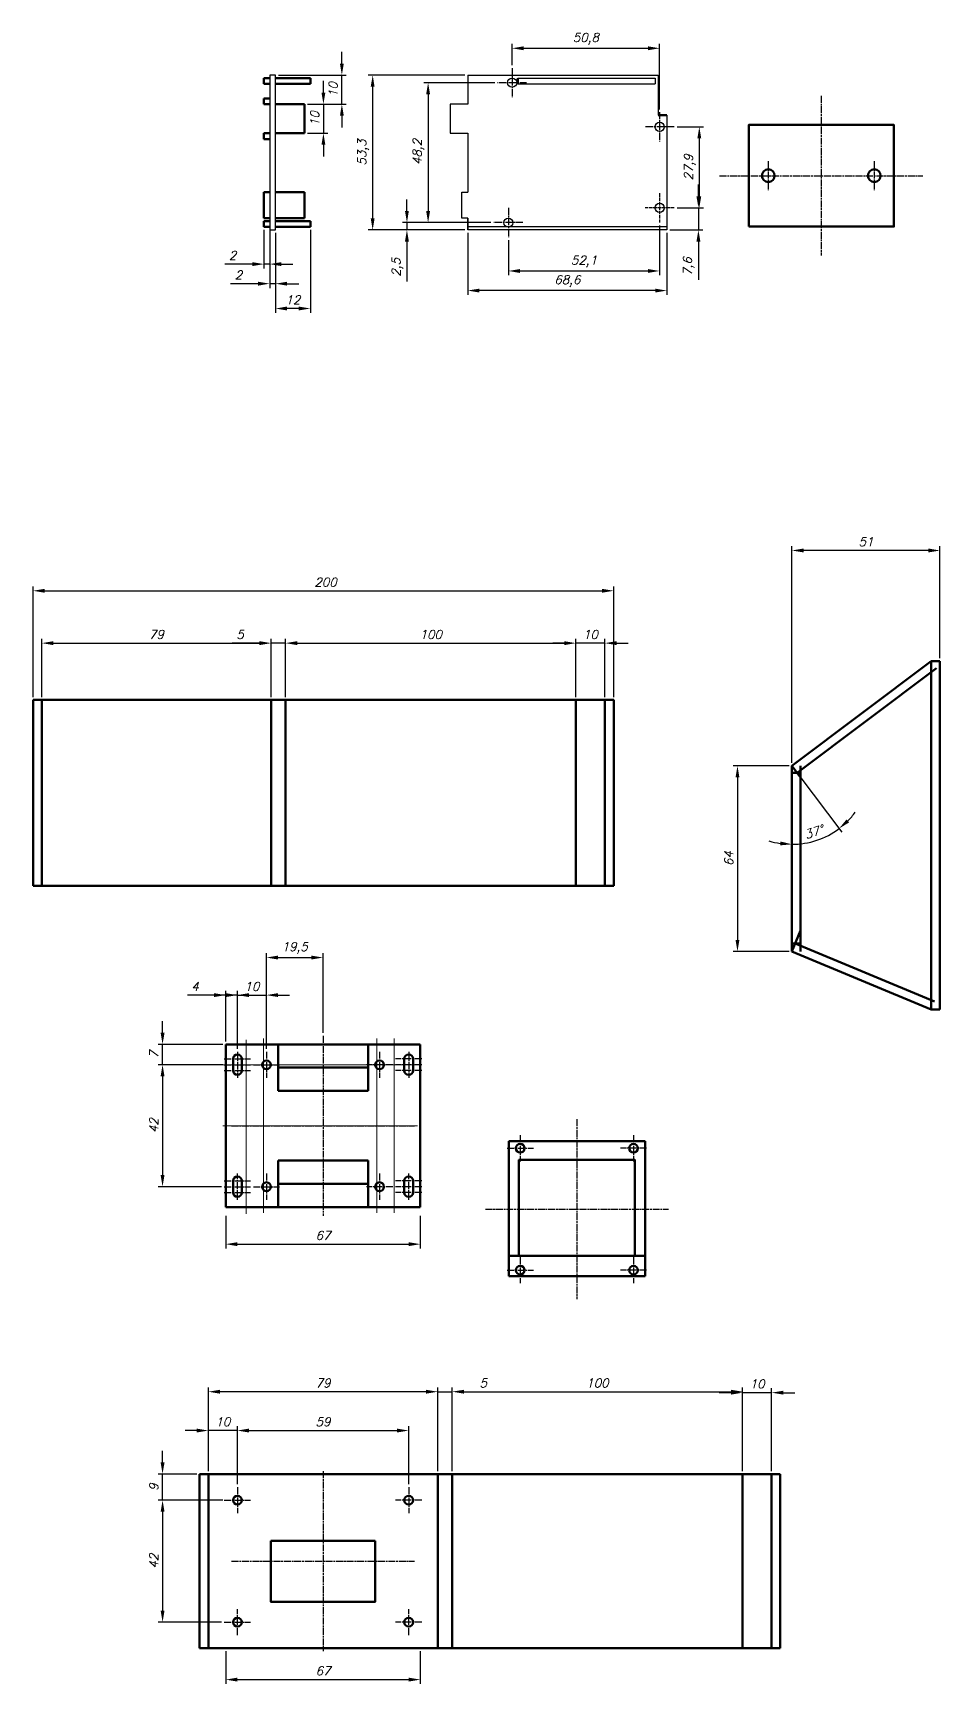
# Model space of a CAD drawing. Header units: millimetres. Extents: x 534 to 1430, y 38 to 664.
# Drawn here: x 534 to 846, y 38 to 606 of the extents above; entities that cross this region are included whole.
import ezdxf

# ---------------------------------------------------------------- set-up
doc = ezdxf.new("R2010")
doc.units = ezdxf.units.MM
doc.header["$LTSCALE"] = 0.1
doc.linetypes.add('ACAD_ISO02W100', pattern=[15, 12, -3])
doc.linetypes.add('ACAD_ISO08W100', pattern=[36, 24, -3, 6, -3])
for name, color, linetype, lineweight in [('ACABADO', 7, 'Continuous', 50), ('AUXILIAR', 4, 'Continuous', 9), ('EJES', 1, 'ACAD_ISO08W100', 25), ('TEXTO', 1, 'Continuous', 35)]:
    doc.layers.add(name, color=color, linetype=linetype, lineweight=lineweight)
doc.layers.add('Guias', color=10, linetype='ACAD_ISO02W100')
doc.styles.add('NORMAL', font='romans.shx', dxfattribs={"oblique": 15})
doc.dimstyles.new('ISO-25', dxfattribs={"dimtxt": 3, "dimasz": 4, "dimexe": 1.5, "dimexo": 1, "dimgap": 1.5, "dimtad": 1, "dimtxsty": 'NORMAL', "dimcen": 0, "dimclrd": 6, "dimclre": 6, "dimclrt": 256, "dimadec": 0, "dimazin": 0, "dimtfac": 1, "dimtmove": 0, "dimatfit": 3, "dimfxl": 1, "dimlwd": 25, "dimlwe": 25, "dimarcsym": 0})

# ---------------------------------------------------------------- blocks, each defined once
blk = doc.blocks.new('*D14')
at = {"layer": 'Defpoints', "color": 0, "transparency": 16777216}
for p in [(683.33, 538.58), (751.93, 538.58), (683.33, 517.68)]:
    blk.add_point(p, dxfattribs=at)
at = {"layer": 'TEXTO', "color": 6, "lineweight": 25, "transparency": 16777216}
for p, q in [((683.33, 537.58), (683.33, 516.18)), ((751.93, 537.58), (751.93, 516.18)), ((747.93, 517.68), (687.33, 517.68))]:
    blk.add_line(p, q, dxfattribs=at)
at = {"layer": 'TEXTO', "color": 6, "transparency": 16777216}
for points in [[(687.33, 518.34), (687.33, 517.01), (683.33, 517.68)], [(747.93, 518.34), (747.93, 517.01), (751.93, 517.68)]]:
    blk.add_solid(points, dxfattribs=at)
at = {"layer": 'TEXTO', "transparency": 16777216, "insert": (717.65, 520.96), "char_height": 3, "attachment_point": 5, "style": 'NORMAL'}
blk.add_mtext('68,6', dxfattribs=at)
blk = doc.blocks.new('*D10')
at = {"layer": 'Defpoints', "color": 0, "transparency": 16777216}
for p in [(754.43, 574.08), (754.43, 546.18), (763.1, 546.18)]:
    blk.add_point(p, dxfattribs=at)
at = {"layer": 'TEXTO', "color": 6, "lineweight": 25, "transparency": 16777216}
for p, q in [((755.43, 574.08), (764.6, 574.08)), ((763.1, 570.08), (763.1, 550.18)), ((755.43, 546.18), (764.6, 546.18))]:
    blk.add_line(p, q, dxfattribs=at)
at = {"layer": 'TEXTO', "color": 6, "transparency": 16777216}
for points in [[(762.44, 570.08), (763.77, 570.08), (763.1, 574.08)], [(762.44, 550.18), (763.77, 550.18), (763.1, 546.18)]]:
    blk.add_solid(points, dxfattribs=at)
at = {"layer": 'TEXTO', "transparency": 16777216, "insert": (759.82, 560.13), "char_height": 3, "attachment_point": 5, "rotation": 90, "style": 'NORMAL'}
blk.add_mtext('27,9', dxfattribs=at)
blk = doc.blocks.new('*D11')
at = {"layer": 'Defpoints', "color": 0, "transparency": 16777216}
for p in [(749.43, 541.08), (697.33, 536.08), (749.43, 524.43)]:
    blk.add_point(p, dxfattribs=at)
at = {"layer": 'TEXTO', "color": 6, "lineweight": 25, "transparency": 16777216}
for p, q in [((697.33, 535.08), (697.33, 522.93)), ((749.43, 540.08), (749.43, 522.93)), ((701.33, 524.43), (745.43, 524.43))]:
    blk.add_line(p, q, dxfattribs=at)
at = {"layer": 'TEXTO', "color": 6, "transparency": 16777216}
for points in [[(701.33, 525.09), (701.33, 523.76), (697.33, 524.43)], [(745.43, 525.09), (745.43, 523.76), (749.43, 524.43)]]:
    blk.add_solid(points, dxfattribs=at)
at = {"layer": 'TEXTO', "transparency": 16777216, "insert": (723.38, 527.71), "char_height": 3, "attachment_point": 5, "style": 'NORMAL'}
blk.add_mtext('52,1', dxfattribs=at)
blk = doc.blocks.new('*D15')
at = {"layer": 'Defpoints', "color": 0, "transparency": 16777216}
for p in [(754.43, 546.18), (751.93, 538.58), (762.79, 538.58)]:
    blk.add_point(p, dxfattribs=at)
at = {"layer": 'TEXTO', "color": 6, "lineweight": 25, "transparency": 16777216}
for p, q in [((762.79, 550.18), (762.79, 554.18)), ((755.43, 546.18), (764.29, 546.18)), ((762.79, 546.18), (762.79, 538.58)), ((752.93, 538.58), (764.29, 538.58)), ((762.79, 534.58), (762.79, 521.32))]:
    blk.add_line(p, q, dxfattribs=at)
at = {"layer": 'TEXTO', "color": 6, "transparency": 16777216}
for points in [[(762.12, 550.18), (763.46, 550.18), (762.79, 546.18)], [(762.12, 534.58), (763.46, 534.58), (762.79, 538.58)]]:
    blk.add_solid(points, dxfattribs=at)
at = {"layer": 'TEXTO', "transparency": 16777216, "insert": (759.51, 525.95), "char_height": 3, "attachment_point": 5, "rotation": 90, "style": 'NORMAL'}
blk.add_mtext('7,6', dxfattribs=at)
blk = doc.blocks.new('*D12')
at = {"layer": 'Defpoints', "color": 0, "transparency": 16777216}
for p in [(749.43, 601.14), (698.63, 594.28), (749.43, 579.08)]:
    blk.add_point(p, dxfattribs=at)
at = {"layer": 'TEXTO', "color": 6, "lineweight": 25, "transparency": 16777216}
for p, q in [((698.63, 595.28), (698.63, 602.64)), ((702.63, 601.14), (745.43, 601.14)), ((749.43, 580.08), (749.43, 602.64))]:
    blk.add_line(p, q, dxfattribs=at)
at = {"layer": 'TEXTO', "color": 6, "transparency": 16777216}
for points in [[(702.63, 601.81), (702.63, 600.47), (698.63, 601.14)], [(745.43, 601.81), (745.43, 600.47), (749.43, 601.14)]]:
    blk.add_solid(points, dxfattribs=at)
at = {"layer": 'TEXTO', "transparency": 16777216, "insert": (724.03, 604.43), "char_height": 3, "attachment_point": 5, "style": 'NORMAL'}
blk.add_mtext('50,8', dxfattribs=at)
blk = doc.blocks.new('*D16')
at = {"layer": 'Defpoints', "color": 0, "transparency": 16777216}
for p in [(650.6, 591.88), (683.33, 591.88), (683.33, 538.58)]:
    blk.add_point(p, dxfattribs=at)
at = {"layer": 'TEXTO', "color": 6, "lineweight": 25, "transparency": 16777216}
for p, q in [((682.33, 591.88), (649.1, 591.88)), ((650.6, 542.58), (650.6, 587.88)), ((682.33, 538.58), (649.1, 538.58))]:
    blk.add_line(p, q, dxfattribs=at)
at = {"layer": 'TEXTO', "color": 6, "transparency": 16777216}
for points in [[(649.93, 587.88), (651.26, 587.88), (650.6, 591.88)], [(649.93, 542.58), (651.26, 542.58), (650.6, 538.58)]]:
    blk.add_solid(points, dxfattribs=at)
at = {"layer": 'TEXTO', "transparency": 16777216, "insert": (647.31, 565.23), "char_height": 3, "attachment_point": 5, "rotation": 90, "style": 'NORMAL'}
blk.add_mtext('53,3', dxfattribs=at)
blk = doc.blocks.new('*D13')
at = {"layer": 'Defpoints', "color": 0, "transparency": 16777216}
for p in [(693.63, 589.28), (669.69, 541.08), (692.33, 541.08)]:
    blk.add_point(p, dxfattribs=at)
at = {"layer": 'TEXTO', "color": 6, "lineweight": 25, "transparency": 16777216}
for p, q in [((692.63, 589.28), (668.19, 589.28)), ((669.69, 585.28), (669.69, 545.08)), ((691.33, 541.08), (668.19, 541.08))]:
    blk.add_line(p, q, dxfattribs=at)
at = {"layer": 'TEXTO', "color": 6, "transparency": 16777216}
for points in [[(669.03, 585.28), (670.36, 585.28), (669.69, 589.28)], [(669.03, 545.08), (670.36, 545.08), (669.69, 541.08)]]:
    blk.add_solid(points, dxfattribs=at)
at = {"layer": 'TEXTO', "transparency": 16777216, "insert": (666.41, 565.41), "char_height": 3, "attachment_point": 5, "rotation": 90, "style": 'NORMAL'}
blk.add_mtext('48,2', dxfattribs=at)
blk = doc.blocks.new('*D17')
at = {"layer": 'Defpoints', "color": 0, "transparency": 16777216}
for p in [(692.33, 541.08), (662.4, 538.58), (683.33, 538.58)]:
    blk.add_point(p, dxfattribs=at)
at = {"layer": 'TEXTO', "color": 6, "lineweight": 25, "transparency": 16777216}
for p, q in [((662.4, 545.08), (662.4, 549.08)), ((691.33, 541.08), (660.9, 541.08)), ((662.4, 541.08), (662.4, 538.58)), ((682.33, 538.58), (660.9, 538.58)), ((662.4, 534.58), (662.4, 520.78))]:
    blk.add_line(p, q, dxfattribs=at)
at = {"layer": 'TEXTO', "color": 6, "transparency": 16777216}
for points in [[(661.73, 545.08), (663.06, 545.08), (662.4, 541.08)], [(661.73, 534.58), (663.06, 534.58), (662.4, 538.58)]]:
    blk.add_solid(points, dxfattribs=at)
at = {"layer": 'TEXTO', "transparency": 16777216, "insert": (659.11, 525.68), "char_height": 3, "attachment_point": 5, "rotation": 90, "style": 'NORMAL'}
blk.add_mtext('2,5', dxfattribs=at)
blk = doc.blocks.new('*D19')
at = {"layer": 'Defpoints', "color": 0, "transparency": 16777216}
for p in [(617.13, 591.88), (639.99, 591.88), (627.13, 581.88)]:
    blk.add_point(p, dxfattribs=at)
at = {"layer": 'TEXTO', "color": 6, "lineweight": 25, "transparency": 16777216}
for p, q in [((639.99, 595.88), (639.99, 599.88)), ((618.13, 591.88), (641.49, 591.88)), ((639.99, 581.88), (639.99, 591.88)), ((628.13, 581.88), (641.49, 581.88)), ((639.99, 577.88), (639.99, 573.88))]:
    blk.add_line(p, q, dxfattribs=at)
at = {"layer": 'TEXTO', "color": 6, "transparency": 16777216}
for points in [[(639.33, 595.88), (640.66, 595.88), (639.99, 591.88)], [(639.33, 577.88), (640.66, 577.88), (639.99, 581.88)]]:
    blk.add_solid(points, dxfattribs=at)
at = {"layer": 'TEXTO', "transparency": 16777216, "insert": (636.99, 586.88), "char_height": 3, "attachment_point": 5, "rotation": 90, "style": 'NORMAL'}
blk.add_mtext('10', dxfattribs=at)
blk = doc.blocks.new('*D20')
at = {"layer": 'Defpoints', "color": 0, "transparency": 16777216}
for p in [(627.13, 581.88), (627.13, 571.88), (633.63, 571.88)]:
    blk.add_point(p, dxfattribs=at)
at = {"layer": 'TEXTO', "color": 6, "lineweight": 25, "transparency": 16777216}
for p, q in [((633.63, 585.88), (633.63, 589.88)), ((628.13, 581.88), (635.13, 581.88)), ((633.63, 581.88), (633.63, 571.88)), ((628.13, 571.88), (635.13, 571.88)), ((633.63, 567.88), (633.63, 563.88))]:
    blk.add_line(p, q, dxfattribs=at)
at = {"layer": 'TEXTO', "color": 6, "transparency": 16777216}
for points in [[(632.97, 585.88), (634.3, 585.88), (633.63, 581.88)], [(632.97, 567.88), (634.3, 567.88), (633.63, 571.88)]]:
    blk.add_solid(points, dxfattribs=at)
at = {"layer": 'TEXTO', "transparency": 16777216, "insert": (630.63, 576.88), "char_height": 3, "attachment_point": 5, "rotation": 90, "style": 'NORMAL'}
blk.add_mtext('10', dxfattribs=at)
blk = doc.blocks.new('*D21')
at = {"layer": 'Defpoints', "color": 0, "transparency": 16777216}
for p in [(617.13, 538.58), (629.13, 539.58), (617.13, 511.5)]:
    blk.add_point(p, dxfattribs=at)
at = {"layer": 'TEXTO', "color": 6, "lineweight": 25, "transparency": 16777216}
for p, q in [((617.13, 537.58), (617.13, 510)), ((629.13, 538.58), (629.13, 510)), ((625.13, 511.5), (621.13, 511.5))]:
    blk.add_line(p, q, dxfattribs=at)
at = {"layer": 'TEXTO', "color": 6, "transparency": 16777216}
for points in [[(621.13, 512.17), (621.13, 510.83), (617.13, 511.5)], [(625.13, 512.17), (625.13, 510.83), (629.13, 511.5)]]:
    blk.add_solid(points, dxfattribs=at)
at = {"layer": 'TEXTO', "transparency": 16777216, "insert": (623.13, 514.5), "char_height": 3, "attachment_point": 5, "style": 'NORMAL'}
blk.add_mtext('12', dxfattribs=at)
blk = doc.blocks.new('*D22')
at = {"layer": 'Defpoints', "color": 0, "transparency": 16777216}
for p in [(615.13, 538.58), (617.13, 538.58), (615.13, 520.05)]:
    blk.add_point(p, dxfattribs=at)
at = {"layer": 'TEXTO', "color": 6, "lineweight": 25, "transparency": 16777216}
for p, q in [((615.13, 537.58), (615.13, 518.55)), ((617.13, 537.58), (617.13, 518.55)), ((611.13, 520.05), (601.63, 520.05)), ((617.13, 520.05), (615.13, 520.05)), ((621.13, 520.05), (625.13, 520.05))]:
    blk.add_line(p, q, dxfattribs=at)
at = {"layer": 'TEXTO', "color": 6, "transparency": 16777216}
for points in [[(611.13, 520.72), (611.13, 519.38), (615.13, 520.05)], [(621.13, 520.72), (621.13, 519.38), (617.13, 520.05)]]:
    blk.add_solid(points, dxfattribs=at)
at = {"layer": 'TEXTO', "transparency": 16777216, "insert": (604.38, 523.05), "char_height": 3, "attachment_point": 5, "style": 'NORMAL'}
blk.add_mtext('2', dxfattribs=at)
blk = doc.blocks.new('*D23')
at = {"layer": 'Defpoints', "color": 0, "transparency": 16777216}
for p in [(613.13, 539.58), (615.13, 539.58), (613.13, 526.79)]:
    blk.add_point(p, dxfattribs=at)
at = {"layer": 'TEXTO', "color": 6, "lineweight": 25, "transparency": 16777216}
for p, q in [((613.13, 538.58), (613.13, 525.29)), ((615.13, 538.58), (615.13, 525.29)), ((609.13, 526.79), (599.63, 526.79)), ((615.13, 526.79), (613.13, 526.79)), ((619.13, 526.79), (623.13, 526.79))]:
    blk.add_line(p, q, dxfattribs=at)
at = {"layer": 'TEXTO', "color": 6, "transparency": 16777216}
for points in [[(609.13, 527.46), (609.13, 526.12), (613.13, 526.79)], [(619.13, 527.46), (619.13, 526.12), (615.13, 526.79)]]:
    blk.add_solid(points, dxfattribs=at)
at = {"layer": 'TEXTO', "transparency": 16777216, "insert": (602.38, 529.79), "char_height": 3, "attachment_point": 5, "style": 'NORMAL'}
blk.add_mtext('2', dxfattribs=at)
blk = doc.blocks.new('*D32')
at = {"layer": 'Defpoints', "color": 0, "transparency": 16777216}
for p in [(733.61, 414.27), (533.61, 376.66), (733.61, 376.66)]:
    blk.add_point(p, dxfattribs=at)
at = {"layer": 'TEXTO', "color": 6, "lineweight": 25, "transparency": 16777216}
for p, q in [((533.61, 377.66), (533.61, 415.77)), ((733.61, 377.66), (733.61, 415.77)), ((537.61, 414.27), (729.61, 414.27))]:
    blk.add_line(p, q, dxfattribs=at)
at = {"layer": 'TEXTO', "color": 6, "transparency": 16777216}
for points in [[(537.61, 414.93), (537.61, 413.6), (533.61, 414.27)], [(729.61, 414.93), (729.61, 413.6), (733.61, 414.27)]]:
    blk.add_solid(points, dxfattribs=at)
at = {"layer": 'TEXTO', "transparency": 16777216, "insert": (634.38, 417.27), "char_height": 3, "attachment_point": 5, "style": 'NORMAL'}
blk.add_mtext('200', dxfattribs=at)
blk = doc.blocks.new('*D39')
at = {"layer": 'Defpoints', "color": 0, "transparency": 16777216}
for p in [(578.23, 258), (600, 258), (599.5, 251)]:
    blk.add_point(p, dxfattribs=at)
at = {"layer": 'TEXTO', "color": 6, "lineweight": 25, "transparency": 16777216}
for p, q in [((578.23, 262), (578.23, 266)), ((599, 258), (576.73, 258)), ((578.23, 251), (578.23, 258)), ((598.5, 251), (576.73, 251)), ((578.23, 247), (578.23, 243))]:
    blk.add_line(p, q, dxfattribs=at)
at = {"layer": 'TEXTO', "color": 6, "transparency": 16777216}
for points in [[(577.56, 262), (578.9, 262), (578.23, 258)], [(577.56, 247), (578.9, 247), (578.23, 251)]]:
    blk.add_solid(points, dxfattribs=at)
at = {"layer": 'TEXTO', "transparency": 16777216, "insert": (575.23, 254.5), "char_height": 3, "attachment_point": 5, "rotation": 90, "style": 'NORMAL'}
blk.add_mtext('7', dxfattribs=at)
blk = doc.blocks.new('*D40')
at = {"layer": 'Defpoints', "color": 0, "transparency": 16777216}
for p in [(600, 274.99), (600, 258), (604, 255.5)]:
    blk.add_point(p, dxfattribs=at)
at = {"layer": 'TEXTO', "color": 6, "lineweight": 25, "transparency": 16777216}
for p, q in [((596, 274.99), (586.86, 274.99)), ((600, 259), (600, 276.49)), ((604, 274.99), (600, 274.99)), ((604, 256.5), (604, 276.49)), ((608, 274.99), (612, 274.99))]:
    blk.add_line(p, q, dxfattribs=at)
at = {"layer": 'TEXTO', "color": 6, "transparency": 16777216}
for points in [[(596, 275.66), (596, 274.33), (600, 274.99)], [(608, 275.66), (608, 274.33), (604, 274.99)]]:
    blk.add_solid(points, dxfattribs=at)
at = {"layer": 'TEXTO', "transparency": 16777216, "insert": (589.43, 277.99), "char_height": 3, "attachment_point": 5, "style": 'NORMAL'}
blk.add_mtext('4', dxfattribs=at)
blk = doc.blocks.new('*D41')
at = {"layer": 'Defpoints', "color": 0, "transparency": 16777216}
for p in [(600, 200), (667, 200), (667, 189.2)]:
    blk.add_point(p, dxfattribs=at)
at = {"layer": 'TEXTO', "color": 6, "lineweight": 25, "transparency": 16777216}
for p, q in [((600, 199), (600, 187.7)), ((667, 199), (667, 187.7)), ((604, 189.2), (663, 189.2))]:
    blk.add_line(p, q, dxfattribs=at)
at = {"layer": 'TEXTO', "color": 6, "transparency": 16777216}
for points in [[(604, 189.87), (604, 188.53), (600, 189.2)], [(663, 189.87), (663, 188.53), (667, 189.2)]]:
    blk.add_solid(points, dxfattribs=at)
at = {"layer": 'TEXTO', "transparency": 16777216, "insert": (633.5, 192.2), "char_height": 3, "attachment_point": 5, "style": 'NORMAL'}
blk.add_mtext('67', dxfattribs=at)
blk = doc.blocks.new('*D42')
at = {"layer": 'Defpoints', "color": 0, "transparency": 16777216}
for p in [(614, 274.99), (604, 255.5), (614, 255.5)]:
    blk.add_point(p, dxfattribs=at)
at = {"layer": 'TEXTO', "color": 6, "lineweight": 25, "transparency": 16777216}
for p, q in [((600, 274.99), (596, 274.99)), ((604, 256.5), (604, 276.49)), ((604, 274.99), (614, 274.99)), ((614, 256.5), (614, 276.49)), ((618, 274.99), (622, 274.99))]:
    blk.add_line(p, q, dxfattribs=at)
at = {"layer": 'TEXTO', "color": 6, "transparency": 16777216}
for points in [[(600, 275.66), (600, 274.33), (604, 274.99)], [(618, 275.66), (618, 274.33), (614, 274.99)]]:
    blk.add_solid(points, dxfattribs=at)
at = {"layer": 'TEXTO', "transparency": 16777216, "insert": (609, 277.99), "char_height": 3, "attachment_point": 5, "style": 'NORMAL'}
blk.add_mtext('10', dxfattribs=at)
blk = doc.blocks.new('*D43')
at = {"layer": 'Defpoints', "color": 0, "transparency": 16777216}
for p in [(633.5, 287.92), (633.5, 261), (614, 255.5)]:
    blk.add_point(p, dxfattribs=at)
at = {"layer": 'TEXTO', "color": 6, "lineweight": 25, "transparency": 16777216}
for p, q in [((614, 256.5), (614, 289.42)), ((618, 287.92), (629.5, 287.92)), ((633.5, 262), (633.5, 289.42))]:
    blk.add_line(p, q, dxfattribs=at)
at = {"layer": 'TEXTO', "color": 6, "transparency": 16777216}
for points in [[(618, 288.59), (618, 287.26), (614, 287.92)], [(629.5, 288.59), (629.5, 287.26), (633.5, 287.92)]]:
    blk.add_solid(points, dxfattribs=at)
at = {"layer": 'TEXTO', "transparency": 16777216, "insert": (623.75, 291.21), "char_height": 3, "attachment_point": 5, "style": 'NORMAL'}
blk.add_mtext('19,5', dxfattribs=at)
blk = doc.blocks.new('*D44')
at = {"layer": 'Defpoints', "color": 0, "transparency": 16777216}
for p in [(600, 251), (578.23, 209), (599.5, 209)]:
    blk.add_point(p, dxfattribs=at)
at = {"layer": 'TEXTO', "color": 6, "lineweight": 25, "transparency": 16777216}
for p, q in [((599, 251), (576.73, 251)), ((578.23, 247), (578.23, 213)), ((598.5, 209), (576.73, 209))]:
    blk.add_line(p, q, dxfattribs=at)
at = {"layer": 'TEXTO', "color": 6, "transparency": 16777216}
for points in [[(577.56, 247), (578.9, 247), (578.23, 251)], [(577.56, 213), (578.9, 213), (578.23, 209)]]:
    blk.add_solid(points, dxfattribs=at)
at = {"layer": 'TEXTO', "transparency": 16777216, "insert": (575.23, 230), "char_height": 3, "attachment_point": 5, "rotation": 90, "style": 'NORMAL'}
blk.add_mtext('42', dxfattribs=at)
blk = doc.blocks.new('*D45')
at = {"layer": 'Defpoints', "color": 0, "transparency": 16777216}
for p in [(578.23, 110), (591, 110), (599.5, 101)]:
    blk.add_point(p, dxfattribs=at)
at = {"layer": 'TEXTO', "color": 6, "lineweight": 25, "transparency": 16777216}
for p, q in [((578.23, 114), (578.23, 118)), ((590, 110), (576.73, 110)), ((578.23, 101), (578.23, 110)), ((598.5, 101), (576.73, 101)), ((578.23, 97), (578.23, 93))]:
    blk.add_line(p, q, dxfattribs=at)
at = {"layer": 'TEXTO', "color": 6, "transparency": 16777216}
for points in [[(577.56, 114), (578.9, 114), (578.23, 110)], [(577.56, 97), (578.9, 97), (578.23, 101)]]:
    blk.add_solid(points, dxfattribs=at)
at = {"layer": 'TEXTO', "transparency": 16777216, "insert": (575.23, 105.5), "char_height": 3, "attachment_point": 5, "rotation": 90, "style": 'NORMAL'}
blk.add_mtext('9', dxfattribs=at)
blk = doc.blocks.new('*D46')
at = {"layer": 'Defpoints', "color": 0, "transparency": 16777216}
for p in [(594, 124.99), (594, 110), (604, 105.5)]:
    blk.add_point(p, dxfattribs=at)
at = {"layer": 'TEXTO', "color": 6, "lineweight": 25, "transparency": 16777216}
for p, q in [((594, 111), (594, 126.49)), ((604, 106.5), (604, 126.49)), ((590, 124.99), (586, 124.99)), ((604, 124.99), (594, 124.99)), ((608, 124.99), (612, 124.99))]:
    blk.add_line(p, q, dxfattribs=at)
at = {"layer": 'TEXTO', "color": 6, "transparency": 16777216}
for points in [[(590, 125.66), (590, 124.33), (594, 124.99)], [(608, 125.66), (608, 124.33), (604, 124.99)]]:
    blk.add_solid(points, dxfattribs=at)
at = {"layer": 'TEXTO', "transparency": 16777216, "insert": (599, 127.99), "char_height": 3, "attachment_point": 5, "style": 'NORMAL'}
blk.add_mtext('10', dxfattribs=at)
blk = doc.blocks.new('*D47')
at = {"layer": 'Defpoints', "color": 0, "transparency": 16777216}
for p in [(600, 50), (667, 50), (667, 39.2)]:
    blk.add_point(p, dxfattribs=at)
at = {"layer": 'TEXTO', "color": 6, "lineweight": 25, "transparency": 16777216}
for p, q in [((600, 49), (600, 37.7)), ((667, 49), (667, 37.7)), ((604, 39.2), (663, 39.2))]:
    blk.add_line(p, q, dxfattribs=at)
at = {"layer": 'TEXTO', "color": 6, "transparency": 16777216}
for points in [[(604, 39.87), (604, 38.53), (600, 39.2)], [(663, 39.87), (663, 38.53), (667, 39.2)]]:
    blk.add_solid(points, dxfattribs=at)
at = {"layer": 'TEXTO', "transparency": 16777216, "insert": (633.5, 42.2), "char_height": 3, "attachment_point": 5, "style": 'NORMAL'}
blk.add_mtext('67', dxfattribs=at)
blk = doc.blocks.new('*D50')
at = {"layer": 'Defpoints', "color": 0, "transparency": 16777216}
for p in [(600, 101), (578.23, 59), (599.5, 59)]:
    blk.add_point(p, dxfattribs=at)
at = {"layer": 'TEXTO', "color": 6, "lineweight": 25, "transparency": 16777216}
for p, q in [((599, 101), (576.73, 101)), ((578.23, 97), (578.23, 63)), ((598.5, 59), (576.73, 59))]:
    blk.add_line(p, q, dxfattribs=at)
at = {"layer": 'TEXTO', "color": 6, "transparency": 16777216}
for points in [[(577.56, 97), (578.9, 97), (578.23, 101)], [(577.56, 63), (578.9, 63), (578.23, 59)]]:
    blk.add_solid(points, dxfattribs=at)
at = {"layer": 'TEXTO', "transparency": 16777216, "insert": (575.23, 80), "char_height": 3, "attachment_point": 5, "rotation": 90, "style": 'NORMAL'}
blk.add_mtext('42', dxfattribs=at)
blk = doc.blocks.new('*D51')
at = {"layer": 'ACABADO', "color": 6, "lineweight": 25, "transparency": 16777216}
blk.add_line((797.4, 350.8), (812.14, 331.15), dxfattribs=at)
for start, end in [(315.3476, 323.8253), (270, 306.8699), (253.0446, 261.5223)]:
    blk.add_arc((795, 354), 27.06, start, end, dxfattribs=at)
at = {"layer": 'ACABADO', "color": 6, "transparency": 16777216}
for points in [[(814.69, 334.48), (813.81, 335.49), (811.24, 332.35)], [(791.06, 327.9), (790.96, 326.57), (795, 326.94)]]:
    blk.add_solid(points, dxfattribs=at)
at = {"layer": 'Defpoints', "color": 0, "transparency": 16777216}
for p in [(795, 354), (795, 354), (796.8, 351.6), (800.76, 327.56), (795, 290)]:
    blk.add_point(p, dxfattribs=at)
at = {"layer": 'ACABADO', "transparency": 16777216, "insert": (802.61, 331.18), "char_height": 3, "attachment_point": 5, "rotation": 18.4349, "style": 'NORMAL'}
blk.add_mtext('37°', dxfattribs=at)
blk = doc.blocks.new('*D52')
at = {"layer": 'Defpoints', "color": 0, "transparency": 16777216}
for p in [(795, 428.15), (846, 390), (795, 354)]:
    blk.add_point(p, dxfattribs=at)
at = {"layer": 'TEXTO', "color": 6, "lineweight": 25, "transparency": 16777216}
for p, q in [((795, 355), (795, 429.65)), ((842, 428.15), (799, 428.15)), ((846, 391), (846, 429.65))]:
    blk.add_line(p, q, dxfattribs=at)
at = {"layer": 'TEXTO', "color": 6, "transparency": 16777216}
for points in [[(799, 428.82), (799, 427.48), (795, 428.15)], [(842, 428.82), (842, 427.48), (846, 428.15)]]:
    blk.add_solid(points, dxfattribs=at)
at = {"layer": 'TEXTO', "transparency": 16777216, "insert": (820.5, 431.15), "char_height": 3, "attachment_point": 5, "style": 'NORMAL'}
blk.add_mtext('51', dxfattribs=at)
blk = doc.blocks.new('*D54')
at = {"layer": 'Defpoints', "color": 0, "transparency": 16777216}
for p in [(594, 138.38), (594, 110), (673, 110)]:
    blk.add_point(p, dxfattribs=at)
at = {"layer": 'TEXTO', "color": 6, "lineweight": 25, "transparency": 16777216}
for p, q in [((594, 111), (594, 139.88)), ((669, 138.38), (598, 138.38)), ((673, 111), (673, 139.88))]:
    blk.add_line(p, q, dxfattribs=at)
at = {"layer": 'TEXTO', "color": 6, "transparency": 16777216}
for points in [[(598, 139.04), (598, 137.71), (594, 138.38)], [(669, 139.04), (669, 137.71), (673, 138.38)]]:
    blk.add_solid(points, dxfattribs=at)
at = {"layer": 'TEXTO', "transparency": 16777216, "insert": (633.5, 141.38), "char_height": 3, "attachment_point": 5, "style": 'NORMAL'}
blk.add_mtext('79', dxfattribs=at)
blk = doc.blocks.new('*D55')
at = {"layer": 'Defpoints', "color": 0, "transparency": 16777216}
for p in [(663, 124.99), (604, 105.5), (663, 105.5)]:
    blk.add_point(p, dxfattribs=at)
at = {"layer": 'TEXTO', "color": 6, "lineweight": 25, "transparency": 16777216}
for p, q in [((604, 106.5), (604, 126.49)), ((663, 106.5), (663, 126.49)), ((608, 124.99), (659, 124.99))]:
    blk.add_line(p, q, dxfattribs=at)
at = {"layer": 'TEXTO', "color": 6, "transparency": 16777216}
for points in [[(608, 125.66), (608, 124.33), (604, 124.99)], [(659, 125.66), (659, 124.33), (663, 124.99)]]:
    blk.add_solid(points, dxfattribs=at)
at = {"layer": 'TEXTO', "transparency": 16777216, "insert": (633.5, 127.99), "char_height": 3, "attachment_point": 5, "style": 'NORMAL'}
blk.add_mtext('59', dxfattribs=at)
blk = doc.blocks.new('*D56')
at = {"layer": 'Defpoints', "color": 0, "transparency": 16777216}
for p in [(678, 138.38), (673, 110), (678, 110)]:
    blk.add_point(p, dxfattribs=at)
at = {"layer": 'TEXTO', "color": 6, "lineweight": 25, "transparency": 16777216}
for p, q in [((669, 138.38), (665, 138.38)), ((673, 111), (673, 139.88)), ((673, 138.38), (678, 138.38)), ((678, 111), (678, 139.88)), ((682, 138.38), (691.37, 138.38))]:
    blk.add_line(p, q, dxfattribs=at)
at = {"layer": 'TEXTO', "color": 6, "transparency": 16777216}
for points in [[(669, 139.04), (669, 137.71), (673, 138.38)], [(682, 139.04), (682, 137.71), (678, 138.38)]]:
    blk.add_solid(points, dxfattribs=at)
at = {"layer": 'TEXTO', "transparency": 16777216, "insert": (688.68, 141.38), "char_height": 3, "attachment_point": 5, "style": 'NORMAL'}
blk.add_mtext('5', dxfattribs=at)
blk = doc.blocks.new('*D57')
at = {"layer": 'Defpoints', "color": 0, "transparency": 16777216}
for p in [(778, 138.38), (678, 110), (778, 110)]:
    blk.add_point(p, dxfattribs=at)
at = {"layer": 'TEXTO', "color": 6, "lineweight": 25, "transparency": 16777216}
for p, q in [((678, 111), (678, 139.88)), ((682, 138.38), (774, 138.38)), ((778, 111), (778, 139.88))]:
    blk.add_line(p, q, dxfattribs=at)
at = {"layer": 'TEXTO', "color": 6, "transparency": 16777216}
for points in [[(682, 139.04), (682, 137.71), (678, 138.38)], [(774, 139.04), (774, 137.71), (778, 138.38)]]:
    blk.add_solid(points, dxfattribs=at)
at = {"layer": 'TEXTO', "transparency": 16777216, "insert": (728, 141.38), "char_height": 3, "attachment_point": 5, "style": 'NORMAL'}
blk.add_mtext('100', dxfattribs=at)
blk = doc.blocks.new('*D58')
at = {"layer": 'Defpoints', "color": 0, "transparency": 16777216}
for p in [(778, 138.04), (778, 110), (788, 110)]:
    blk.add_point(p, dxfattribs=at)
at = {"layer": 'TEXTO', "color": 6, "lineweight": 25, "transparency": 16777216}
for p, q in [((774, 138.04), (770, 138.04)), ((778, 111), (778, 139.54)), ((788, 138.04), (778, 138.04)), ((788, 111), (788, 139.54)), ((792, 138.04), (796, 138.04))]:
    blk.add_line(p, q, dxfattribs=at)
at = {"layer": 'TEXTO', "color": 6, "transparency": 16777216}
for points in [[(774, 138.71), (774, 137.38), (778, 138.04)], [(792, 138.71), (792, 137.38), (788, 138.04)]]:
    blk.add_solid(points, dxfattribs=at)
at = {"layer": 'TEXTO', "transparency": 16777216, "insert": (783, 141.04), "char_height": 3, "attachment_point": 5, "style": 'NORMAL'}
blk.add_mtext('10', dxfattribs=at)
blk = doc.blocks.new('*D59')
at = {"layer": 'Defpoints', "color": 0, "transparency": 16777216}
for p in [(615.61, 396.23), (536.61, 376.66), (615.61, 376.66)]:
    blk.add_point(p, dxfattribs=at)
at = {"layer": 'TEXTO', "color": 6, "lineweight": 25, "transparency": 16777216}
for p, q in [((536.61, 377.66), (536.61, 397.73)), ((540.61, 396.23), (611.61, 396.23)), ((615.61, 377.66), (615.61, 397.73))]:
    blk.add_line(p, q, dxfattribs=at)
at = {"layer": 'TEXTO', "color": 6, "transparency": 16777216}
for points in [[(540.61, 396.9), (540.61, 395.56), (536.61, 396.23)], [(611.61, 396.9), (611.61, 395.56), (615.61, 396.23)]]:
    blk.add_solid(points, dxfattribs=at)
at = {"layer": 'TEXTO', "transparency": 16777216, "insert": (576.11, 399.23), "char_height": 3, "attachment_point": 5, "style": 'NORMAL'}
blk.add_mtext('79', dxfattribs=at)
blk = doc.blocks.new('*D60')
at = {"layer": 'Defpoints', "color": 0, "transparency": 16777216}
for p in [(615.61, 396.23), (615.61, 376.66), (620.61, 376.66)]:
    blk.add_point(p, dxfattribs=at)
at = {"layer": 'TEXTO', "color": 6, "lineweight": 25, "transparency": 16777216}
for p, q in [((611.61, 396.23), (602.25, 396.23)), ((615.61, 377.66), (615.61, 397.73)), ((620.61, 396.23), (615.61, 396.23)), ((620.61, 377.66), (620.61, 397.73)), ((624.61, 396.23), (628.61, 396.23))]:
    blk.add_line(p, q, dxfattribs=at)
at = {"layer": 'TEXTO', "color": 6, "transparency": 16777216}
for points in [[(611.61, 396.9), (611.61, 395.56), (615.61, 396.23)], [(624.61, 396.9), (624.61, 395.56), (620.61, 396.23)]]:
    blk.add_solid(points, dxfattribs=at)
at = {"layer": 'TEXTO', "transparency": 16777216, "insert": (604.93, 399.23), "char_height": 3, "attachment_point": 5, "style": 'NORMAL'}
blk.add_mtext('5', dxfattribs=at)
blk = doc.blocks.new('*D61')
at = {"layer": 'Defpoints', "color": 0, "transparency": 16777216}
for p in [(720.61, 396.23), (620.61, 376.66), (720.61, 376.66)]:
    blk.add_point(p, dxfattribs=at)
at = {"layer": 'TEXTO', "color": 6, "lineweight": 25, "transparency": 16777216}
for p, q in [((620.61, 377.66), (620.61, 397.73)), ((624.61, 396.23), (716.61, 396.23)), ((720.61, 377.66), (720.61, 397.73))]:
    blk.add_line(p, q, dxfattribs=at)
at = {"layer": 'TEXTO', "color": 6, "transparency": 16777216}
for points in [[(624.61, 396.9), (624.61, 395.56), (620.61, 396.23)], [(716.61, 396.9), (716.61, 395.56), (720.61, 396.23)]]:
    blk.add_solid(points, dxfattribs=at)
at = {"layer": 'TEXTO', "transparency": 16777216, "insert": (670.61, 399.23), "char_height": 3, "attachment_point": 5, "style": 'NORMAL'}
blk.add_mtext('100', dxfattribs=at)
blk = doc.blocks.new('*D62')
at = {"layer": 'Defpoints', "color": 0, "transparency": 16777216}
for p in [(720.61, 396.23), (720.61, 376.66), (730.61, 376.66)]:
    blk.add_point(p, dxfattribs=at)
at = {"layer": 'TEXTO', "color": 6, "lineweight": 25, "transparency": 16777216}
for p, q in [((716.61, 396.23), (712.61, 396.23)), ((720.61, 377.66), (720.61, 397.73)), ((730.61, 396.23), (720.61, 396.23)), ((730.61, 377.66), (730.61, 397.73)), ((734.61, 396.23), (738.61, 396.23))]:
    blk.add_line(p, q, dxfattribs=at)
at = {"layer": 'TEXTO', "color": 6, "transparency": 16777216}
for points in [[(716.61, 396.9), (716.61, 395.56), (720.61, 396.23)], [(734.61, 396.9), (734.61, 395.56), (730.61, 396.23)]]:
    blk.add_solid(points, dxfattribs=at)
at = {"layer": 'TEXTO', "transparency": 16777216, "insert": (725.61, 399.23), "char_height": 3, "attachment_point": 5, "style": 'NORMAL'}
blk.add_mtext('10', dxfattribs=at)
blk = doc.blocks.new('*D66')
at = {"layer": 'Defpoints', "color": 0, "transparency": 16777216}
for p in [(795, 354), (776.25, 290), (795, 290)]:
    blk.add_point(p, dxfattribs=at)
at = {"layer": 'TEXTO', "color": 6, "lineweight": 25, "transparency": 16777216}
for p, q in [((794, 354), (774.75, 354)), ((776.25, 350), (776.25, 294)), ((794, 290), (774.75, 290))]:
    blk.add_line(p, q, dxfattribs=at)
at = {"layer": 'TEXTO', "color": 6, "transparency": 16777216}
for points in [[(775.59, 350), (776.92, 350), (776.25, 354)], [(775.59, 294), (776.92, 294), (776.25, 290)]]:
    blk.add_solid(points, dxfattribs=at)
at = {"layer": 'TEXTO', "transparency": 16777216, "insert": (773.25, 322), "char_height": 3, "attachment_point": 5, "rotation": 90, "style": 'NORMAL'}
blk.add_mtext('64', dxfattribs=at)

msp = doc.modelspace()

# ---------------------------------------------------------------- linework, layer by layer
for p, q in [((615.135, 591.884), (615.135, 538.584)), ((617.135, 591.884), (615.135, 591.884)), ((617.135, 538.584), (617.135, 591.884)), ((683.33, 591.884), (748.93, 591.884)), ((683.33, 591.884), (683.33, 581.884)), ((748.93, 591.884), (748.93, 578.084)), ((700.63, 590.884), (747.93, 590.884)), ((700.63, 588.884), (747.93, 588.884)), ((747.93, 590.884), (747.93, 588.884)), ((683.33, 581.884), (677.33, 581.884)), ((677.33, 581.884), (677.33, 571.884)), ((751.93, 578.084), (751.93, 538.584)), ((677.33, 571.884), (683.33, 571.884)), ((683.33, 571.884), (683.33, 551.584)), ((681.33, 542.584), (681.33, 551.584)), ((681.33, 551.584), (683.33, 551.584)), ((683.33, 542.584), (681.33, 542.584)), ((683.33, 542.584), (683.33, 538.584)), ((683.33, 538.584), (683.33, 542.584)), ((615.135, 538.584), (617.135, 538.584)), ((751.93, 539.584), (683.33, 539.584)), ((751.93, 538.584), (683.33, 538.584))]:
    msp.add_line(p, q)
for centre in [(698.63, 589.284), (749.43, 574.084), (749.43, 546.184), (697.33, 541.084)]:
    msp.add_circle(centre, 1.59)
at = {"layer": 'ACABADO'}
for p, q in [((615.135, 590.884), (613.135, 590.884)), ((613.135, 590.884), (613.135, 588.884)), ((613.135, 588.884), (615.135, 588.884)), ((617.135, 590.884), (629.135, 590.884)), ((629.135, 588.884), (617.135, 588.884)), ((629.135, 590.884), (629.135, 588.884)), ((700.63, 590.884), (700.63, 588.884)), ((613.135, 581.884), (613.135, 583.884)), ((613.135, 583.884), (615.135, 583.884)), ((615.135, 581.884), (613.135, 581.884)), ((617.135, 581.884), (627.135, 581.884)), ((627.135, 581.884), (627.135, 571.884)), ((751.93, 578.084), (748.93, 578.084)), ((615.135, 571.884), (613.135, 571.884)), ((613.135, 571.884), (613.135, 569.884)), ((613.135, 569.884), (615.135, 569.884)), ((627.135, 571.884), (617.135, 571.884)), ((615.135, 551.584), (613.135, 551.584)), ((613.135, 551.584), (613.135, 542.584)), ((617.135, 551.584), (627.135, 551.584)), ((627.135, 551.584), (627.135, 542.584)), ((613.135, 542.584), (615.135, 542.584)), ((615.135, 541.584), (613.135, 541.584)), ((613.135, 541.584), (613.135, 539.584)), ((627.135, 542.584), (617.135, 542.584)), ((617.135, 541.584), (629.135, 541.584)), ((629.135, 541.584), (629.135, 539.584)), ((613.135, 539.584), (615.135, 539.584)), ((629.135, 539.584), (617.135, 539.584)), ((795, 354), (843, 390)), ((796.8, 351.6), (844.8, 387.6)), ((843, 390), (843, 270)), ((843, 390), (846, 390)), ((846, 390), (846, 270)), ((733.612, 376.656), (533.612, 376.656)), ((533.612, 376.656), (533.612, 312.656)), ((536.612, 376.656), (536.612, 312.656)), ((615.612, 376.656), (615.612, 312.656)), ((620.612, 376.656), (620.612, 312.656)), ((720.612, 312.656), (720.612, 376.656)), ((730.612, 312.656), (730.612, 376.656)), ((733.612, 312.656), (733.612, 376.656)), ((795, 354), (795, 290)), ((795, 354), (796.8, 351.6)), ((795, 354), (795, 292.769)), ((795, 354), (798, 350)), ((798, 354), (798, 290)), ((798, 351.6), (795, 351.6)), ((733.612, 312.656), (533.612, 312.656)), ((795, 290), (798, 297.2)), ((795, 290), (796.154, 292.769)), ((798, 292.769), (795, 292.769)), ((796.154, 292.769), (844.154, 272.769)), ((795, 290), (843, 270)), ((843, 270), (846, 270)), ((600, 258), (600, 202)), ((667, 258), (600, 258)), ((618, 258), (618, 242)), ((649, 258), (649, 242)), ((667, 258), (667, 202)), ((602.5, 249), (602.5, 253)), ((605.5, 253), (605.5, 249)), ((661.5, 253), (661.5, 249)), ((664.5, 249), (664.5, 253)), ((649, 250), (618, 250)), ((649, 242), (618, 242)), ((697.445, 178.228), (697.445, 224.728)), ((697.445, 224.728), (744.445, 224.728)), ((744.445, 224.728), (744.445, 178.228)), ((618, 218), (618, 202)), ((618, 218), (649, 218)), ((649, 218), (649, 202)), ((602.5, 211), (602.5, 207)), ((605.5, 207), (605.5, 211)), ((661.5, 207), (661.5, 211)), ((664.5, 211), (664.5, 207)), ((618, 210), (649, 210)), ((600, 202), (667, 202)), ((744.445, 185.228), (697.445, 185.228)), ((744.445, 178.228), (697.445, 178.228)), ((791, 110), (591, 110)), ((591, 110), (591, 50)), ((594, 110), (594, 50)), ((673, 110), (673, 50)), ((678, 110), (678, 50)), ((778, 50), (778, 110)), ((788, 50), (788, 110)), ((791, 50), (791, 110)), ((651.5, 87), (615.5, 87)), ((591, 50), (791, 50))]:
    msp.add_line(p, q, dxfattribs=at)
for points in [[(780.11, 539.743), (830.11, 539.743), (830.11, 574.743), (780.11, 574.743)], [(700.945, 185.228), (740.945, 185.228), (740.945, 218.228), (700.945, 218.228)]]:
    msp.add_lwpolyline(points, close=True, dxfattribs=at)
msp.add_lwpolyline([(615.5, 87), (615.5, 66), (651.5, 66), (651.5, 87)], dxfattribs=at)
for centre, radius in [((786.86, 557.243), 2.2), ((823.36, 557.243), 2.2), ((614, 251), 1.5), ((653, 251), 1.5), ((701.445, 222.228), 1.5), ((740.445, 222.228), 1.5), ((614, 209), 1.5), ((653, 209), 1.5), ((701.445, 180.228), 1.5), ((740.445, 180.228), 1.5), ((604, 101), 1.5), ((663, 101), 1.5), ((604, 59), 1.5), ((663, 59), 1.5)]:
    msp.add_circle(centre, radius, dxfattribs=at)
for centre, start, end in [((604, 253), 0, 180), ((663, 253), 0, 180), ((604, 249), 180, 0), ((663, 249), 180, 0), ((604, 211), 0, 180), ((663, 211), 0, 180), ((604, 207), 180, 0), ((663, 207), 180, 0)]:
    msp.add_arc(centre, 1.5, start, end, dxfattribs=at)
at = {"layer": 'AUXILIAR'}
for p, q in [((607.034, 259.635), (607.034, 199.635)), ((613, 260), (613, 200)), ((652, 260), (652, 200)), ((658, 260), (658, 200)), ((599.034, 251), (666, 251)), ((599.034, 230), (666, 230))]:
    msp.add_line(p, q, dxfattribs=at)
at = {"layer": 'EJES'}
for p, q in [((698.63, 594.284), (698.63, 584.284)), ((703.63, 589.284), (693.63, 589.284)), ((805.11, 584.743), (805.11, 529.743)), ((749.43, 579.084), (749.43, 569.084)), ((754.43, 574.084), (744.43, 574.084)), ((786.86, 562.243), (786.86, 552.243)), ((823.36, 562.243), (823.36, 552.243)), ((770.11, 557.243), (840.11, 557.243)), ((697.33, 546.184), (697.33, 536.084)), ((702.33, 541.084), (692.33, 541.084)), ((633.5, 261), (633.5, 199)), ((599.5, 253), (608.5, 253)), ((599.5, 251), (608.5, 251)), ((604, 255.5), (604, 246.5)), ((609.5, 251), (618.5, 251)), ((614, 255.5), (614, 246.5)), ((657.5, 251), (648.5, 251)), ((653, 255.5), (653, 246.5)), ((667.5, 253), (658.5, 253)), ((667.5, 251), (658.5, 251)), ((663, 255.5), (663, 246.5)), ((599.5, 249), (608.5, 249)), ((667.5, 249), (658.5, 249)), ((602, 230), (665, 230)), ((720.945, 232.228), (720.945, 170.228)), ((696.945, 222.228), (705.945, 222.228)), ((701.445, 226.728), (701.445, 217.728)), ((744.945, 222.228), (735.945, 222.228)), ((740.445, 226.728), (740.445, 217.728)), ((599.5, 211), (608.5, 211)), ((604, 204.5), (604, 213.5)), ((614, 213.5), (614, 204.5)), ((653, 213.5), (653, 204.5)), ((667.5, 211), (658.5, 211)), ((663, 204.5), (663, 213.5)), ((599.5, 209), (608.5, 209)), ((599.5, 207), (608.5, 207)), ((609.5, 209), (618.5, 209)), ((657.5, 209), (648.5, 209)), ((667.5, 209), (658.5, 209)), ((667.5, 207), (658.5, 207)), ((689.445, 201.228), (752.445, 201.228)), ((701.445, 184.728), (701.445, 175.728)), ((740.445, 184.728), (740.445, 175.728)), ((696.945, 180.228), (705.945, 180.228)), ((744.945, 180.228), (735.945, 180.228)), ((633.5, 111), (633.5, 49)), ((604, 105.5), (604, 96.5)), ((663, 105.5), (663, 96.5)), ((599.5, 101), (608.5, 101)), ((667.5, 101), (658.5, 101)), ((602, 80), (665, 80)), ((604, 54.5), (604, 63.5)), ((663, 54.5), (663, 63.5)), ((599.5, 59), (608.5, 59)), ((667.5, 59), (658.5, 59))]:
    msp.add_line(p, q, dxfattribs=at)
at = {"layer": 'Guias'}
for p, q in [((754.43, 546.184), (744.43, 546.184)), ((749.43, 551.184), (749.43, 541.084))]:
    msp.add_line(p, q, dxfattribs=at)

# ---------------------------------------------------------------- dimensions: what is measured, and where the dimension line sits
at = {"layer": 'ACABADO'}
dim = msp.add_angular_dim_2l(base=(800.76, 327.562), line1=((795, 354), (795, 290)), line2=((795, 354), (796.8, 351.6)), dimstyle='ISO-25', dxfattribs=at)
dim.commit()
dim.dimension.update_dxf_attribs({"geometry": '*D51', "text_midpoint": (802.608, 331.176)})
at = {"layer": 'TEXTO'}
for base, p1, p2, picture, middle in [((749.43, 601.14), (698.63, 594.284), (749.43, 579.084), '*D12', (724.03, 604.426)), ((749.43, 524.425), (697.33, 536.084), (749.43, 541.084), '*D11', (723.38, 527.711)), ((613.135, 526.791), (615.135, 539.584), (613.135, 539.584), '*D23', (602.381, 529.791)), ((615.135, 520.051), (617.135, 538.584), (615.135, 538.584), '*D22', (604.381, 523.051)), ((795, 428.15), (846, 390), (795, 354), '*D52', (820.5, 431.15)), ((615.612, 396.23), (536.612, 376.656), (615.612, 376.656), '*D59', (576.112, 399.23)), ((615.612, 396.23), (620.612, 376.656), (615.612, 376.656), '*D60', (604.929, 399.23)), ((720.612, 396.23), (620.612, 376.656), (720.612, 376.656), '*D61', (670.612, 399.23)), ((720.612, 396.23), (730.612, 376.656), (720.612, 376.656), '*D62', (725.612, 399.23)), ((633.5, 287.924), (614, 255.5), (633.5, 261), '*D43', (623.75, 291.209)), ((600, 274.992), (604, 255.5), (600, 258), '*D40', (589.429, 277.992)), ((614, 274.992), (604, 255.5), (614, 255.5), '*D42', (609, 277.992)), ((667, 189.199), (600, 200), (667, 200), '*D41', (633.5, 192.199)), ((594, 138.375), (673, 110), (594, 110), '*D54', (633.5, 141.375)), ((678, 138.375), (673, 110), (678, 110), '*D56', (688.683, 141.375)), ((778, 138.375), (678, 110), (778, 110), '*D57', (728, 141.375)), ((778, 138.042), (788, 110), (778, 110), '*D58', (783, 141.042)), ((594, 124.992), (604, 105.5), (594, 110), '*D46', (599, 127.992)), ((663, 124.992), (604, 105.5), (663, 105.5), '*D55', (633.5, 127.992)), ((667, 39.199), (600, 50), (667, 50), '*D47', (633.5, 42.199))]:
    dim = msp.add_linear_dim(base=base, p1=p1, p2=p2, dimstyle='ISO-25', dxfattribs=at)
    dim.commit()
    dim.dimension.update_dxf_attribs({"geometry": picture, "text_midpoint": middle})
for base, p1, p2, picture, middle in [((639.994, 591.884), (627.135, 581.884), (617.135, 591.884), '*D19', (636.994, 586.884)), ((650.598, 591.884), (683.33, 538.584), (683.33, 591.884), '*D16', (647.312, 565.234)), ((633.633, 571.884), (627.135, 581.884), (627.135, 571.884), '*D20', (630.633, 576.884)), ((763.103, 546.184), (754.43, 574.084), (754.43, 546.184), '*D10', (759.817, 560.134)), ((762.791, 538.584), (754.43, 546.184), (751.93, 538.584), '*D15', (759.506, 525.954)), ((662.395, 538.584), (692.33, 541.084), (683.33, 538.584), '*D17', (659.11, 525.682)), ((776.254, 290), (795, 354), (795, 290), '*D66', (773.254, 322)), ((578.229, 258), (599.5, 251), (600, 258), '*D39', (575.229, 254.5)), ((578.229, 209), (600, 251), (599.5, 209), '*D44', (575.229, 230)), ((578.229, 110), (599.5, 101), (591, 110), '*D45', (575.229, 105.5)), ((578.229, 59), (600, 101), (599.5, 59), '*D50', (575.229, 80))]:
    dim = msp.add_linear_dim(base=base, p1=p1, p2=p2, angle=90, dimstyle='ISO-25', dxfattribs=at)
    dim.commit()
    dim.dimension.update_dxf_attribs({"geometry": picture, "text_midpoint": middle})
dim = msp.add_linear_dim(base=(669.692, 541.084), p1=(693.63, 589.284), p2=(692.33, 541.084), angle=90, dimstyle='ISO-25', dxfattribs=at)
dim.commit()
dim.dimension.update_dxf_attribs({"geometry": '*D13', "text_midpoint": (669.692, 565.414), "dimtype": 160})
for base, p1, p2, picture, middle in [((617.135, 511.501), (629.135, 539.584), (617.135, 538.584), '*D21', (623.135, 511.501)), ((683.33, 517.675), (751.93, 538.584), (683.33, 538.584), '*D14', (717.654, 517.675)), ((733.612, 414.268), (533.612, 376.656), (733.612, 376.656), '*D32', (634.376, 414.268))]:
    dim = msp.add_linear_dim(base=base, p1=p1, p2=p2, dimstyle='ISO-25', dxfattribs=at)
    dim.commit()
    dim.dimension.update_dxf_attribs({"geometry": picture, "text_midpoint": middle, "dimtype": 160})

doc.saveas('drawing.dxf')
